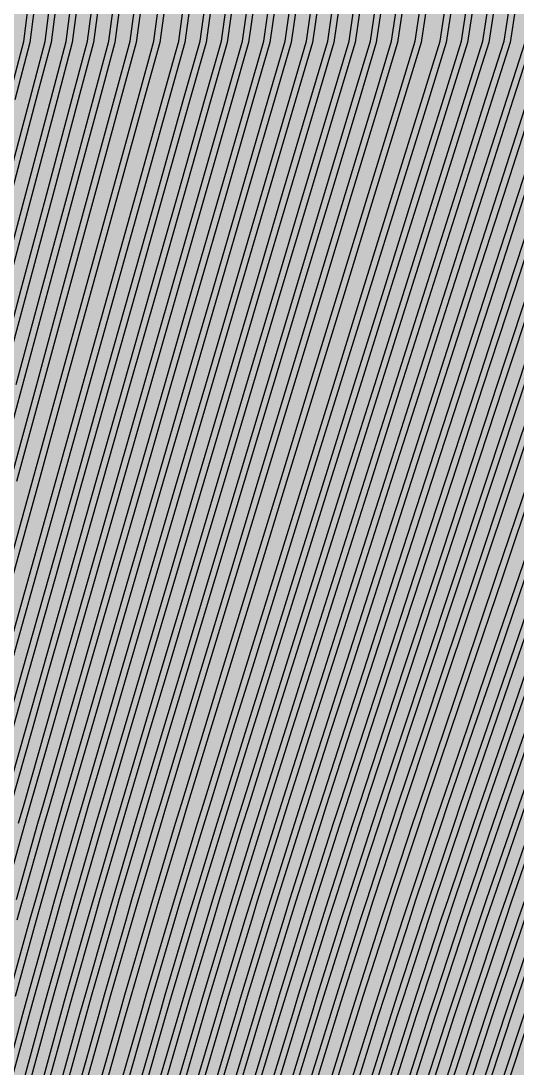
# Model space of a CAD drawing. Header units: metres. Extents: x -7220 to 10980, y -29667 to 1833.
# Drawn here: x 2602.4 to 2764.8, y -16540.7 to -16197.7 of the extents above; entities that cross this region are included whole.
import ezdxf

# ---------------------------------------------------------------- set-up
doc = ezdxf.new("R2010")
doc.units = ezdxf.units.M
doc.layers.add('Metal1', color=4, linetype='CONTINUOUS')
doc.layers.add('Polyimide', color=7, linetype='CONTINUOUS')

msp = doc.modelspace()

# ---------------------------------------------------------------- hatches: boundary and pattern name
at = {"layer": 'Polyimide'}
msp.add_hatch(color=7, dxfattribs=at).paths.add_polyline_path([(4099.45, -13861.55), (4142.64, -14152.77), (4214.18, -14438.35), (4313.36, -14715.55), (4439.24, -14981.69), (4590.59, -15234.21), (4765.97, -15470.68), (4963.68, -15688.82), (5181.82, -15886.53), (5418.29, -16061.91), (5670.81, -16213.26), (5936.95, -16339.14), (6214.15, -16438.32), (6499.73, -16509.85), (6790.95, -16553.05), (7085, -16567.5), (9980.38, -16567.5), (10058.79, -16571.35), (10136.45, -16582.87), (10212.6, -16601.95), (10286.52, -16628.4), (10357.49, -16661.96), (10424.83, -16702.32), (10487.89, -16749.09), (10546.06, -16801.81), (10598.78, -16859.98), (10645.55, -16923.04), (10685.91, -16990.38), (10719.48, -17061.35), (10745.93, -17135.27), (10765, -17211.43), (10776.52, -17289.08), (10780.38, -17367.5), (10780.38, -21957.3), (10741.61, -22012.91), (10705.97, -22070.59), (10673.58, -22130.14), (10644.53, -22191.39), (10618.92, -22254.16), (10596.82, -22318.25), (10578.3, -22383.46), (10563.41, -22449.6), (10552.21, -22516.46), (10544.72, -22583.84), (10540.97, -22651.53), (10540.97, -22719.32), (10544.72, -22787.01), (10552.21, -22854.38), (10563.41, -22921.24), (10578.3, -22987.38), (10596.82, -23052.6), (10618.92, -23116.68), (10644.53, -23179.45), (10673.58, -23240.71), (10705.97, -23300.26), (10741.61, -23357.93), (10780.38, -23413.54), (10780.38, -28667.5), (10776.52, -28745.91), (10765, -28823.57), (10745.93, -28899.73), (10719.48, -28973.65), (10685.91, -29044.62), (10645.55, -29111.96), (10598.78, -29175.01), (10546.06, -29233.19), (10487.89, -29285.91), (10424.83, -29332.68), (10357.49, -29373.04), (10286.52, -29406.6), (10212.6, -29433.05), (10136.45, -29452.13), (10058.79, -29463.65), (9980.38, -29467.5), (-6219.63, -29467.5), (-6298.04, -29463.65), (-6375.7, -29452.13), (-6451.85, -29433.05), (-6525.77, -29406.6), (-6596.74, -29373.04), (-6664.08, -29332.68), (-6727.14, -29285.91), (-6785.31, -29233.19), (-6838.03, -29175.01), (-6884.8, -29111.96), (-6925.16, -29044.62), (-6958.73, -28973.65), (-6985.18, -28899.73), (-7004.25, -28823.57), (-7015.77, -28745.91), (-7019.63, -28667.5), (-7019.63, -23426.32), (-6979.36, -23370.07), (-6942.33, -23311.63), (-6908.66, -23251.2), (-6878.45, -23188.96), (-6851.81, -23125.12), (-6828.81, -23059.88), (-6809.53, -22993.44), (-6794.04, -22926.02), (-6782.37, -22857.83), (-6774.57, -22789.09), (-6770.67, -22720.02), (-6770.67, -22650.84), (-6774.57, -22581.77), (-6782.37, -22513.03), (-6794.04, -22444.84), (-6809.53, -22377.42), (-6828.81, -22310.98), (-6851.81, -22245.74), (-6878.45, -22181.89), (-6908.66, -22119.66), (-6942.33, -22059.22), (-6979.36, -22000.79), (-7019.63, -21944.54), (-7019.63, -17367.5), (-7015.77, -17289.08), (-7004.25, -17211.43), (-6985.18, -17135.27), (-6958.73, -17061.35), (-6925.16, -16990.38), (-6884.8, -16923.04), (-6838.03, -16859.98), (-6785.31, -16801.81), (-6727.14, -16749.09), (-6664.08, -16702.32), (-6596.74, -16661.96), (-6525.77, -16628.4), (-6451.85, -16601.95), (-6375.7, -16582.87), (-6298.04, -16571.35), (-6219.63, -16567.5), (-3314, -16567.5), (-3019.95, -16553.05), (-2728.73, -16509.85), (-2443.15, -16438.32), (-2165.95, -16339.14), (-1899.81, -16213.26), (-1647.29, -16061.91), (-1410.82, -15886.53), (-1192.68, -15688.82), (-994.97, -15470.68), (-819.59, -15234.21), (-668.24, -14981.69), (-542.36, -14715.55), (-443.18, -14438.35), (-371.64, -14152.77), (-328.45, -13861.55), (-314, -13567.5), (-314, -13373.48), (-317.45, -13328.11), (-327.72, -13283.78), (-344.58, -13241.52), (-367.63, -13202.3), (-396.35, -13167.01), (-430.08, -13136.47), (-468.03, -13111.38), (-509.35, -13092.32), (-509.35, -13092.32), (-578.18, -13061.27), (-642.2, -13021.24), (-700.26, -12972.96), (-751.3, -12917.31), (-794.39, -12855.3), (-828.74, -12788.06), (-853.73, -12716.8), (-868.91, -12642.84), (-874, -12567.5), (-868.91, -12492.16), (-853.73, -12418.19), (-828.74, -12346.94), (-794.39, -12279.7), (-751.3, -12217.69), (-700.26, -12162.04), (-642.2, -12113.76), (-578.18, -12073.73), (-509.35, -12042.68), (-509.35, -12042.68), (-468.03, -12023.62), (-430.08, -11998.53), (-396.35, -11967.99), (-367.63, -11932.7), (-344.58, -11893.47), (-327.72, -11851.21), (-317.45, -11806.89), (-314, -11761.52), (-314, -11074.31), (-317.45, -11028.94), (-327.72, -10984.62), (-344.58, -10942.36), (-367.63, -10903.13), (-396.35, -10867.84), (-430.08, -10837.3), (-468.03, -10812.21), (-509.35, -10793.16), (-509.35, -10793.16), (-578.18, -10762.1), (-642.2, -10722.07), (-700.26, -10673.8), (-751.3, -10618.15), (-794.39, -10556.13), (-828.74, -10488.89), (-853.73, -10417.64), (-868.91, -10343.67), (-874, -10268.33), (-868.91, -10192.99), (-853.73, -10119.03), (-828.74, -10047.77), (-794.39, -9980.53), (-751.3, -9918.52), (-700.26, -9862.87), (-642.2, -9814.59), (-578.18, -9774.56), (-509.35, -9743.51), (-509.35, -9743.51), (-468.03, -9724.45), (-430.08, -9699.36), (-396.35, -9668.82), (-367.63, -9633.53), (-344.58, -9594.31), (-327.72, -9552.05), (-317.45, -9507.72), (-314, -9462.35), (-314, -8775.14), (-317.45, -8729.78), (-327.72, -8685.45), (-344.58, -8643.19), (-367.63, -8603.96), (-396.35, -8568.68), (-430.08, -8538.14), (-468.03, -8513.05), (-509.35, -8493.99), (-509.35, -8493.99), (-578.18, -8462.94), (-642.2, -8422.91), (-700.26, -8374.63), (-751.3, -8318.98), (-794.39, -8256.97), (-828.74, -8189.73), (-853.73, -8118.47), (-868.91, -8044.5), (-874, -7969.17), (-868.91, -7893.83), (-853.73, -7819.86), (-828.74, -7748.61), (-794.39, -7681.36), (-751.3, -7619.35), (-700.26, -7563.7), (-642.2, -7515.42), (-578.18, -7475.4), (-509.35, -7444.34), (-509.35, -7444.34), (-468.03, -7425.28), (-430.08, -7400.2), (-396.35, -7369.66), (-367.63, -7334.37), (-344.58, -7295.14), (-327.72, -7252.88), (-317.45, -7208.56), (-314, -7163.19), (-314, -6475.98), (-317.45, -6430.61), (-327.72, -6386.29), (-344.58, -6344.02), (-367.63, -6304.8), (-396.35, -6269.51), (-430.08, -6238.97), (-468.03, -6213.88), (-509.35, -6194.82), (-509.35, -6194.82), (-578.18, -6163.77), (-642.2, -6123.74), (-700.26, -6075.46), (-751.3, -6019.81), (-794.39, -5957.8), (-828.74, -5890.56), (-853.73, -5819.31), (-868.91, -5745.34), (-874, -5670), (-868.91, -5594.66), (-853.73, -5520.69), (-828.74, -5449.44), (-794.39, -5382.2), (-751.3, -5320.19), (-700.26, -5264.54), (-642.2, -5216.26), (-578.18, -5176.23), (-509.35, -5145.18), (-509.35, -5145.18), (-468.03, -5126.12), (-430.08, -5101.03), (-396.35, -5070.49), (-367.63, -5035.2), (-344.58, -4995.98), (-327.72, -4953.71), (-317.45, -4909.39), (-314, -4864.02), (-314, 380), (-314, 1532.5), (-269, 1532.5), (-268.78, 1525.63), (-268.1, 1518.79), (-266.98, 1512.02), (-265.42, 1505.32), (-263.43, 1498.75), (-261.01, 1492.32), (-258.17, 1486.06), (-254.93, 1480), (-251.3, 1474.17), (-247.3, 1468.58), (-242.94, 1463.27), (-238.25, 1458.25), (-233.23, 1453.56), (-227.92, 1449.2), (-222.33, 1445.2), (-216.5, 1441.57), (-210.44, 1438.33), (-204.18, 1435.49), (-197.75, 1433.07), (-191.18, 1431.08), (-184.48, 1429.52), (-177.71, 1428.4), (-170.87, 1427.72), (-164, 1427.5), (-157.13, 1427.72), (-150.29, 1428.4), (-143.52, 1429.52), (-136.82, 1431.08), (-130.25, 1433.07), (-123.82, 1435.49), (-117.56, 1438.33), (-111.5, 1441.57), (-105.67, 1445.2), (-100.08, 1449.2), (-94.77, 1453.56), (-89.75, 1458.25), (-85.06, 1463.27), (-80.7, 1468.58), (-76.7, 1474.17), (-73.07, 1480), (-69.83, 1486.06), (-66.99, 1492.32), (-64.57, 1498.75), (-62.58, 1505.32), (-61.02, 1512.02), (-59.9, 1518.79), (-59.22, 1525.63), (-59, 1532.5), (1786, 1532.5), (3835, 1532.5), (3835.21, 1539.04), (3835.86, 1545.55), (3836.92, 1552.01), (3838.41, 1558.38), (3840.31, 1564.64), (3842.61, 1570.77), (3845.31, 1576.73), (3848.4, 1582.5), (3851.85, 1588.06), (3855.66, 1593.38), (3859.82, 1598.43), (3864.29, 1603.21), (3869.07, 1607.68), (3874.12, 1611.84), (3879.44, 1615.65), (3885, 1619.1), (3890.77, 1622.19), (3896.73, 1624.89), (3902.86, 1627.19), (3909.12, 1629.09), (3915.49, 1630.58), (3921.95, 1631.64), (3928.46, 1632.29), (3935, 1632.5), (3941.54, 1632.29), (3948.05, 1631.64), (3954.51, 1630.58), (3960.88, 1629.09), (3967.14, 1627.19), (3973.27, 1624.89), (3979.23, 1622.19), (3985, 1619.1), (3990.56, 1615.65), (3995.88, 1611.84), (4000.93, 1607.68), (4005.71, 1603.21), (4010.18, 1598.43), (4014.34, 1593.38), (4018.15, 1588.06), (4021.6, 1582.5), (4024.69, 1576.73), (4027.39, 1570.77), (4029.69, 1564.64), (4031.59, 1558.38), (4033.08, 1552.01), (4034.14, 1545.55), (4034.79, 1539.04), (4035, 1532.5), (4085, 1532.5), (4085, 380), (4085, 330), (4085, -4864.02), (4088.45, -4909.39), (4098.72, -4953.71), (4115.58, -4995.98), (4138.63, -5035.2), (4167.35, -5070.49), (4201.08, -5101.03), (4239.03, -5126.12), (4280.35, -5145.18), (4280.35, -5145.18), (4349.18, -5176.23), (4413.2, -5216.26), (4471.26, -5264.54), (4522.3, -5320.19), (4565.39, -5382.2), (4599.74, -5449.44), (4624.73, -5520.69), (4639.91, -5594.66), (4645, -5670), (4639.91, -5745.34), (4624.73, -5819.31), (4599.74, -5890.56), (4565.39, -5957.8), (4522.3, -6019.81), (4471.26, -6075.46), (4413.2, -6123.74), (4349.18, -6163.77), (4280.35, -6194.82), (4239.03, -6213.88), (4201.08, -6238.97), (4167.35, -6269.51), (4138.63, -6304.8), (4115.58, -6344.02), (4098.72, -6386.29), (4088.45, -6430.61), (4085, -6475.98), (4085, -13567.5), (4099.45, -13861.55)])

# ---------------------------------------------------------------- linework, layer by layer
at = {"layer": 'Metal1'}
for points in [[(2594.09, -16316.83), (2602.45, -16285.59), (2610.81, -16254.35), (2619.17, -16223.11), (2624.17, -16204.42), (2627.48, -16179.12), (2626.75, -15692.12), (2630.25, -15692.12), (2629.52, -16179.25), (2626.14, -16204.81), (2621.11, -16223.62), (2612.75, -16254.86), (2604.39, -16286.1), (2596.03, -16317.35)], [(2600.8, -16316.83), (2609.23, -16285.58), (2617.67, -16254.34), (2626.1, -16223.1), (2631.14, -16204.42), (2634.48, -16179.11), (2633.75, -15692.12), (2637.25, -15692.12), (2636.52, -16179.25), (2633.11, -16204.82), (2628.03, -16223.62), (2619.6, -16254.87), (2611.16, -16286.11), (2602.73, -16317.35), (2594.29, -16348.59)], [(2595.68, -16285.59), (2603.96, -16254.35), (2612.25, -16223.11), (2617.2, -16204.43), (2620.48, -16179.13), (2619.75, -15692.12), (2623.25, -15692.12), (2622.52, -16179.26), (2619.17, -16204.81), (2614.18, -16223.62), (2605.89, -16254.86), (2597.61, -16286.1)], [(2596.29, -16548.01), (2603.02, -16523.04), (2604.74, -16516.76), (2611.7, -16491.79), (2613.48, -16485.51), (2620.66, -16460.54), (2622.49, -16454.27), (2629.81, -16429.28), (2635.31, -16410.53), (2644.49, -16379.29), (2653.66, -16348.05), (2662.84, -16316.8), (2672.02, -16285.56), (2681.19, -16254.32), (2690.37, -16223.08), (2695.85, -16204.41), (2699.48, -16179.03), (2698.75, -15692.12)], [(2596.42, -16410.54), (2605.15, -16379.3), (2613.88, -16348.06), (2622.61, -16316.82), (2631.35, -16285.58), (2640.08, -16254.34), (2648.81, -16223.09), (2654.03, -16204.42), (2657.48, -16179.08), (2656.75, -15692.12), (2660.25, -15692.12), (2659.52, -16179.22), (2655.99, -16204.82), (2650.73, -16223.63), (2642, -16254.87), (2633.27, -16286.11), (2624.54, -16317.36), (2615.81, -16348.6), (2607.08, -16379.84), (2598.35, -16411.08)], [(2681.25, -15692.12), (2680.52, -16179.19), (2676.9, -16204.83), (2671.51, -16223.64), (2662.56, -16254.88), (2653.6, -16286.12), (2644.65, -16317.36), (2635.7, -16348.6), (2626.74, -16379.84), (2617.79, -16411.08), (2612.42, -16429.84), (2605.28, -16454.82), (2603.49, -16461.09), (2596.49, -16486.06)], [(2596.98, -16454.27), (2604.06, -16429.29), (2609.39, -16410.54), (2618.27, -16379.29), (2627.14, -16348.05), (2636.02, -16316.81), (2644.9, -16285.57), (2653.78, -16254.33), (2662.66, -16223.09), (2667.97, -16204.41), (2671.48, -16179.06), (2670.75, -15692.12), (2674.25, -15692.12), (2673.52, -16179.2), (2669.93, -16204.83), (2664.58, -16223.64), (2655.7, -16254.88), (2646.83, -16286.12), (2637.95, -16317.36), (2629.07, -16348.6), (2620.19, -16379.84), (2611.31, -16411.08), (2605.98, -16429.83), (2598.9, -16454.82)], [(2597.11, -16254.35), (2605.32, -16223.11), (2610.23, -16204.43), (2613.48, -16179.14), (2612.75, -15692.12), (2616.25, -15692.12), (2615.52, -16179.27), (2612.2, -16204.81), (2607.26, -16223.62), (2599.04, -16254.86)], [(2597.62, -16429.29), (2602.91, -16410.54), (2611.71, -16379.3), (2620.51, -16348.06), (2629.32, -16316.82), (2638.12, -16285.57), (2646.93, -16254.33), (2655.73, -16223.09), (2661, -16204.41), (2664.48, -16179.07), (2663.75, -15692.12), (2667.25, -15692.12), (2666.52, -16179.21), (2662.96, -16204.82), (2657.66, -16223.64), (2648.85, -16254.88), (2640.05, -16286.12), (2631.24, -16317.36), (2622.44, -16348.6), (2613.63, -16379.84), (2604.83, -16411.08), (2599.55, -16429.83)], [(2597.63, -16379.3), (2606.24, -16348.06), (2614.85, -16316.82), (2623.46, -16285.58), (2632.07, -16254.34), (2640.68, -16223.1), (2645.82, -16204.42), (2649.23, -16179.09), (2648.5, -15692.12), (2652, -15692.12), (2651.27, -16179.23), (2647.79, -16204.82), (2642.6, -16223.63), (2633.99, -16254.87), (2625.38, -16286.11), (2616.77, -16317.35), (2608.16, -16348.59), (2599.55, -16379.83)], [(2702.25, -15692.12), (2701.52, -16179.17), (2697.81, -16204.83), (2692.28, -16223.65), (2683.11, -16254.89), (2673.93, -16286.13), (2664.76, -16317.37), (2655.58, -16348.61), (2646.41, -16379.85), (2637.23, -16411.09), (2631.73, -16429.84), (2624.41, -16454.83), (2622.58, -16461.1), (2615.41, -16486.06), (2613.63, -16492.34), (2606.67, -16517.29), (2604.95, -16523.57), (2598.22, -16548.53)], [(2598.39, -16223.11), (2603.26, -16204.43), (2606.48, -16179.14), (2605.75, -15692.12), (2609.25, -15692.12), (2608.52, -16179.27), (2605.23, -16204.81), (2600.33, -16223.62)], [(2598.51, -16516.76), (2605.41, -16491.8), (2607.18, -16485.52), (2614.3, -16460.55), (2616.11, -16454.27), (2623.37, -16429.28), (2628.83, -16410.53), (2637.93, -16379.29), (2647.03, -16348.05), (2656.14, -16316.81), (2665.24, -16285.57), (2674.34, -16254.33), (2683.44, -16223.08), (2688.88, -16204.41), (2692.48, -16179.03), (2691.75, -15692.12)], [(2598.99, -16348.06), (2607.5, -16316.82), (2616.01, -16285.58), (2624.52, -16254.34), (2633.03, -16223.1), (2638.11, -16204.42), (2641.48, -16179.1), (2640.75, -15692.12), (2644.25, -15692.12), (2643.52, -16179.24), (2640.08, -16204.82), (2634.96, -16223.63), (2626.45, -16254.87), (2617.94, -16286.11), (2609.43, -16317.35), (2600.92, -16348.59)], [(2695.25, -15692.12), (2694.52, -16179.18), (2690.84, -16204.83), (2685.36, -16223.64), (2676.26, -16254.88), (2667.16, -16286.13), (2658.06, -16317.37), (2648.95, -16348.61), (2639.85, -16379.85), (2630.75, -16411.09), (2625.29, -16429.84), (2618.04, -16454.83), (2616.22, -16461.1), (2609.1, -16486.06), (2607.34, -16492.33), (2600.44, -16517.29)], [(2600.87, -16485.52), (2607.93, -16460.55), (2609.74, -16454.27), (2616.93, -16429.28), (2622.35, -16410.53), (2631.38, -16379.29), (2640.4, -16348.05), (2649.43, -16316.81), (2658.46, -16285.57), (2667.49, -16254.33), (2676.51, -16223.09), (2681.91, -16204.41), (2685.48, -16179.04), (2684.75, -15692.12)], [(2688.25, -15692.12), (2687.52, -16179.19), (2683.87, -16204.83), (2678.43, -16223.64), (2669.41, -16254.88), (2660.38, -16286.12), (2651.35, -16317.36), (2642.33, -16348.61), (2633.3, -16379.85), (2624.27, -16411.09), (2618.85, -16429.84), (2611.66, -16454.82), (2609.86, -16461.1), (2602.8, -16486.06), (2601.05, -16492.33)], [(2601.57, -16460.55), (2603.36, -16454.27), (2610.5, -16429.28), (2615.87, -16410.53), (2624.82, -16379.29), (2633.77, -16348.05), (2642.73, -16316.81), (2651.68, -16285.57), (2660.63, -16254.33), (2669.59, -16223.09), (2674.94, -16204.41), (2678.48, -16179.05), (2677.75, -15692.12)], [(2602.45, -16548.01), (2609.24, -16523.04), (2610.98, -16516.76), (2617.99, -16491.79), (2619.79, -16485.51), (2627.02, -16460.54), (2628.87, -16454.26), (2636.24, -16429.28), (2641.8, -16410.53), (2651.05, -16379.28), (2660.29, -16348.04), (2669.54, -16316.8), (2678.79, -16285.56), (2688.04, -16254.32), (2697.29, -16223.08), (2702.82, -16204.4), (2706.48, -16179.02), (2705.75, -15692.12)], [(2709.25, -15692.12), (2708.52, -16179.16), (2704.78, -16204.83), (2699.21, -16223.65), (2689.96, -16254.89), (2680.71, -16286.13), (2671.46, -16317.37), (2662.21, -16348.61), (2652.96, -16379.85), (2643.71, -16411.09), (2638.16, -16429.84), (2630.79, -16454.83), (2628.94, -16461.1), (2621.71, -16486.06), (2619.92, -16492.34), (2612.91, -16517.3), (2611.17, -16523.57), (2604.38, -16548.53)], [(2608.62, -16548.01), (2615.46, -16523.04), (2617.21, -16516.76), (2624.29, -16491.79), (2626.09, -16485.51), (2633.39, -16460.54), (2635.25, -16454.26), (2642.68, -16429.27), (2648.28, -16410.52), (2657.6, -16379.28), (2666.92, -16348.04), (2676.25, -16316.8), (2685.57, -16285.56), (2694.9, -16254.32), (2704.22, -16223.08), (2709.79, -16204.4), (2713.48, -16179.01), (2712.75, -15692.12)], [(2716.25, -15692.12), (2715.52, -16179.16), (2711.75, -16204.84), (2706.13, -16223.65), (2696.81, -16254.89), (2687.49, -16286.13), (2678.16, -16317.37), (2668.84, -16348.61), (2659.52, -16379.85), (2650.19, -16411.1), (2644.6, -16429.85), (2637.17, -16454.83), (2635.31, -16461.11), (2628.01, -16486.07), (2626.21, -16492.34), (2619.14, -16517.3), (2617.39, -16523.57), (2610.55, -16548.53)], [(2614.78, -16548), (2621.68, -16523.04), (2623.45, -16516.76), (2630.58, -16491.79), (2632.4, -16485.51), (2639.75, -16460.54), (2641.63, -16454.26), (2649.12, -16429.27), (2654.76, -16410.52), (2664.16, -16379.28), (2673.56, -16348.04), (2682.95, -16316.8), (2692.35, -16285.56), (2701.75, -16254.32), (2711.14, -16223.08), (2716.76, -16204.4), (2720.48, -16179), (2719.75, -15692.12)], [(2723.25, -15692.12), (2722.52, -16179.15), (2718.72, -16204.84), (2713.06, -16223.65), (2703.66, -16254.89), (2694.27, -16286.13), (2684.87, -16317.37), (2675.47, -16348.62), (2666.07, -16379.86), (2656.68, -16411.1), (2651.03, -16429.85), (2643.54, -16454.83), (2641.67, -16461.11), (2634.32, -16486.07), (2632.5, -16492.34), (2625.37, -16517.3), (2623.61, -16523.57), (2616.71, -16548.53)], [(2620.95, -16548), (2627.91, -16523.04), (2629.68, -16516.75), (2636.87, -16491.79), (2638.7, -16485.5), (2646.11, -16460.54), (2648.01, -16454.26), (2655.56, -16429.27), (2661.24, -16410.52), (2670.71, -16379.28), (2680.19, -16348.04), (2689.66, -16316.8), (2699.13, -16285.56), (2708.6, -16254.31), (2718.07, -16223.07), (2723.73, -16204.4), (2727.48, -16178.99), (2726.75, -15692.12)], [(2730.25, -15692.12), (2729.52, -16179.14), (2725.69, -16204.84), (2719.99, -16223.65), (2710.51, -16254.89), (2701.04, -16286.14), (2691.57, -16317.38), (2682.1, -16348.62), (2672.63, -16379.86), (2663.16, -16411.1), (2657.47, -16429.85), (2649.92, -16454.84), (2648.03, -16461.11), (2640.62, -16486.07), (2638.79, -16492.35), (2631.61, -16517.3), (2629.83, -16523.58), (2622.88, -16548.54)], [(2627.56, -16548), (2634.58, -16523.03), (2636.38, -16516.75), (2643.64, -16491.79), (2645.5, -16485.5), (2652.99, -16460.54), (2654.9, -16454.25), (2662.53, -16429.27), (2668.28, -16410.52), (2677.85, -16379.28), (2687.43, -16348.03), (2697, -16316.79), (2706.57, -16285.55), (2716.15, -16254.31), (2725.72, -16223.07), (2731.44, -16204.4), (2735.23, -16178.98), (2734.5, -15692.12)], [(2738, -15692.12), (2737.27, -16179.13), (2733.4, -16204.84), (2727.63, -16223.66), (2718.06, -16254.9), (2708.49, -16286.14), (2698.91, -16317.38), (2689.34, -16348.62), (2679.77, -16379.86), (2670.19, -16411.1), (2664.45, -16429.85), (2656.81, -16454.84), (2654.9, -16461.11), (2647.42, -16486.07), (2645.56, -16492.35), (2638.3, -16517.31), (2636.51, -16523.58), (2629.48, -16548.54)], [(2634.45, -16548), (2641.57, -16523.03), (2643.39, -16516.75), (2650.74, -16491.78), (2652.62, -16485.5), (2660.2, -16460.53), (2662.14, -16454.25), (2669.87, -16429.27), (2675.69, -16410.51), (2685.38, -16379.27), (2695.08, -16348.03), (2704.77, -16316.79), (2714.46, -16285.55), (2724.16, -16254.31), (2733.85, -16223.07), (2739.65, -16204.39), (2743.48, -16178.96), (2742.75, -15692.12)], [(2746.25, -15692.12), (2745.52, -16179.12), (2741.6, -16204.84), (2735.76, -16223.66), (2726.07, -16254.9), (2716.37, -16286.14), (2706.68, -16317.38), (2696.99, -16348.62), (2687.29, -16379.86), (2677.6, -16411.11), (2671.78, -16429.86), (2664.05, -16454.84), (2662.12, -16461.12), (2654.54, -16486.08), (2652.66, -16492.35), (2645.31, -16517.31), (2643.49, -16523.58), (2636.38, -16548.54)], [(2640.62, -16548), (2647.79, -16523.03), (2649.62, -16516.75), (2657.03, -16491.78), (2658.93, -16485.5), (2666.57, -16460.53), (2668.52, -16454.25), (2676.31, -16429.26), (2682.17, -16410.51), (2691.94, -16379.27), (2701.71, -16348.03), (2711.47, -16316.79), (2721.24, -16285.55), (2731.01, -16254.31), (2740.78, -16223.07), (2746.62, -16204.39), (2750.48, -16178.95), (2749.75, -15692.12)], [(2753.25, -15692.12), (2752.52, -16179.11), (2748.57, -16204.85), (2742.69, -16223.66), (2732.92, -16254.9), (2723.15, -16286.14), (2713.38, -16317.38), (2703.61, -16348.63), (2693.85, -16379.87), (2684.08, -16411.11), (2678.22, -16429.86), (2670.43, -16454.84), (2668.48, -16461.12), (2660.84, -16486.08), (2658.95, -16492.35), (2651.54, -16517.31), (2649.71, -16523.59), (2642.54, -16548.54)], [(2646.78, -16547.99), (2654.01, -16523.03), (2655.86, -16516.74), (2663.32, -16491.78), (2665.23, -16485.49), (2672.93, -16460.53), (2674.9, -16454.25), (2682.74, -16429.26), (2688.65, -16410.51), (2698.49, -16379.27), (2708.34, -16348.03), (2718.18, -16316.79), (2728.02, -16285.55), (2737.86, -16254.3), (2747.7, -16223.06), (2753.59, -16204.39), (2757.48, -16178.94), (2756.75, -15692.12)], [(2760.25, -15692.12), (2759.52, -16179.1), (2755.54, -16204.85), (2749.61, -16223.66), (2739.77, -16254.91), (2729.93, -16286.15), (2720.09, -16317.39), (2710.24, -16348.63), (2700.4, -16379.87), (2690.56, -16411.11), (2684.65, -16429.86), (2676.81, -16454.85), (2674.84, -16461.12), (2667.14, -16486.08), (2665.24, -16492.36), (2657.78, -16517.31), (2655.93, -16523.59), (2648.71, -16548.55)], [(2652.95, -16547.99), (2660.23, -16523.03), (2662.09, -16516.74), (2669.61, -16491.78), (2671.54, -16485.49), (2679.29, -16460.53), (2681.28, -16454.25), (2689.18, -16429.26), (2695.13, -16410.51), (2705.05, -16379.27), (2714.97, -16348.02), (2724.88, -16316.78), (2734.8, -16285.54), (2744.71, -16254.3), (2754.63, -16223.06), (2760.56, -16204.39), (2764.48, -16178.93), (2763.75, -15692.12)], [(2767.25, -15692.12), (2766.52, -16179.09), (2762.51, -16204.85), (2756.54, -16223.67), (2746.62, -16254.91), (2736.7, -16286.15), (2726.79, -16317.39), (2716.87, -16348.63), (2706.96, -16379.87), (2697.04, -16411.11), (2691.09, -16429.86), (2683.18, -16454.85), (2681.2, -16461.13), (2673.45, -16486.08), (2671.53, -16492.36), (2664.01, -16517.31), (2662.15, -16523.59), (2654.87, -16548.55)], [(2659.12, -16547.99), (2666.45, -16523.03), (2668.33, -16516.74), (2675.9, -16491.78), (2677.84, -16485.49), (2685.66, -16460.53), (2687.65, -16454.24), (2695.62, -16429.26), (2701.62, -16410.5), (2711.61, -16379.26), (2721.6, -16348.02), (2731.59, -16316.78), (2741.58, -16285.54), (2751.57, -16254.3), (2761.56, -16223.06), (2767.53, -16204.39), (2771.48, -16178.92), (2770.75, -15692.12)], [(2774.25, -15692.12), (2773.52, -16179.08), (2769.48, -16204.85), (2763.46, -16223.67), (2753.47, -16254.91), (2743.48, -16286.15), (2733.49, -16317.39), (2723.5, -16348.63), (2713.51, -16379.87), (2703.52, -16411.11), (2697.52, -16429.87), (2689.56, -16454.85), (2687.57, -16461.13), (2679.75, -16486.08), (2677.82, -16492.36), (2670.24, -16517.32), (2668.37, -16523.59), (2661.04, -16548.55)], [(2665.28, -16547.99), (2672.67, -16523.02), (2674.56, -16516.74), (2682.2, -16491.78), (2684.15, -16485.49), (2692.02, -16460.53), (2694.03, -16454.24), (2702.06, -16429.26), (2708.1, -16410.5), (2718.16, -16379.26), (2728.23, -16348.02), (2738.29, -16316.78), (2748.35, -16285.54), (2758.42, -16254.3), (2768.48, -16223.06), (2774.5, -16204.39), (2778.48, -16178.91), (2777.75, -15692.12)], [(2781.25, -15692.12), (2780.52, -16179.07), (2776.45, -16204.85), (2770.39, -16223.67), (2760.32, -16254.91), (2750.26, -16286.15), (2740.19, -16317.39), (2730.13, -16348.63), (2720.07, -16379.88), (2710, -16411.12), (2703.96, -16429.87), (2695.94, -16454.85), (2693.93, -16461.13), (2686.06, -16486.09), (2684.11, -16492.36), (2676.48, -16517.32), (2674.59, -16523.6), (2667.2, -16548.55)], [(2671.45, -16547.99), (2678.89, -16523.02), (2680.8, -16516.74), (2688.49, -16491.77), (2690.45, -16485.49), (2698.38, -16460.52), (2700.41, -16454.24), (2708.49, -16429.25), (2714.58, -16410.5), (2724.72, -16379.26), (2734.86, -16348.02), (2744.99, -16316.78), (2755.13, -16285.54), (2765.27, -16254.3), (2775.41, -16223.06), (2781.47, -16204.39), (2785.48, -16178.9), (2784.75, -15692.12)], [(2788.25, -15692.12), (2787.52, -16179.07), (2783.42, -16204.85), (2777.31, -16223.67), (2767.17, -16254.91), (2757.04, -16286.15), (2746.9, -16317.4), (2736.76, -16348.64), (2726.62, -16379.88), (2716.48, -16411.12), (2710.4, -16429.87), (2702.31, -16454.85), (2700.29, -16461.13), (2692.36, -16486.09), (2690.4, -16492.37), (2682.71, -16517.32), (2680.81, -16523.6), (2673.37, -16548.55)], [(2677.62, -16547.98), (2685.11, -16523.02), (2687.03, -16516.73), (2694.78, -16491.77), (2696.76, -16485.48), (2704.75, -16460.52), (2706.79, -16454.24), (2714.93, -16429.25), (2721.06, -16410.5), (2731.27, -16379.26), (2741.49, -16348.02), (2751.7, -16316.78), (2761.91, -16285.53), (2772.12, -16254.29), (2782.34, -16223.05), (2788.44, -16204.38), (2792.48, -16178.9), (2791.75, -15692.12)], [(2795.25, -15692.12), (2794.52, -16179.06), (2790.39, -16204.85), (2784.24, -16223.67), (2774.03, -16254.92), (2763.81, -16286.16), (2753.6, -16317.4), (2743.39, -16348.64), (2733.17, -16379.88), (2722.96, -16411.12), (2716.83, -16429.87), (2708.69, -16454.86), (2706.65, -16461.14), (2698.67, -16486.09), (2696.69, -16492.37), (2688.94, -16517.32), (2687.03, -16523.6), (2679.53, -16548.55)], [(2683.78, -16547.98), (2691.34, -16523.02), (2693.27, -16516.73), (2701.07, -16491.77), (2703.07, -16485.48), (2711.11, -16460.52), (2713.17, -16454.24), (2721.37, -16429.25), (2727.54, -16410.5), (2737.83, -16379.26), (2748.12, -16348.01), (2758.4, -16316.77), (2768.69, -16285.53), (2778.98, -16254.29), (2789.26, -16223.05), (2795.41, -16204.38), (2799.48, -16178.89), (2798.75, -15692.12)], [(2802.25, -15692.12), (2801.52, -16179.05), (2797.36, -16204.86), (2791.16, -16223.68), (2780.88, -16254.92), (2770.59, -16286.16), (2760.3, -16317.4), (2750.02, -16348.64), (2739.73, -16379.88), (2729.44, -16411.12), (2723.27, -16429.87), (2715.07, -16454.86), (2713.01, -16461.14), (2704.97, -16486.09), (2702.98, -16492.37), (2695.18, -16517.32), (2693.25, -16523.6), (2685.7, -16548.56)], [(2689.95, -16547.98), (2697.56, -16523.02), (2699.5, -16516.73), (2707.36, -16491.77), (2709.37, -16485.48), (2717.47, -16460.52), (2719.55, -16454.23), (2727.81, -16429.25), (2734.02, -16410.49), (2744.39, -16379.25), (2754.75, -16348.01), (2765.11, -16316.77), (2775.47, -16285.53), (2785.83, -16254.29), (2796.19, -16223.05), (2802.38, -16204.38), (2806.48, -16178.88), (2805.75, -15692.12)], [(2809.25, -15692.12), (2808.52, -16179.04), (2804.33, -16204.86), (2798.09, -16223.68), (2787.73, -16254.92), (2777.37, -16286.16), (2767.01, -16317.4), (2756.64, -16348.64), (2746.28, -16379.88), (2735.92, -16411.12), (2729.7, -16429.88), (2721.45, -16454.86), (2719.38, -16461.14), (2711.27, -16486.09), (2709.27, -16492.37), (2701.41, -16517.33), (2699.47, -16523.61), (2691.87, -16548.56)], [(2696.12, -16547.98), (2703.78, -16523.02), (2705.74, -16516.73), (2713.65, -16491.77), (2715.68, -16485.48), (2723.84, -16460.52), (2725.92, -16454.23), (2734.24, -16429.25), (2740.51, -16410.49), (2750.94, -16379.25), (2761.38, -16348.01), (2771.81, -16316.77), (2782.25, -16285.53), (2792.68, -16254.29), (2803.12, -16223.05), (2809.35, -16204.38), (2813.48, -16178.87), (2812.75, -15692.12)], [(2816.25, -15692.12), (2815.52, -16179.03), (2811.3, -16204.86), (2805.01, -16223.68), (2794.58, -16254.92), (2784.14, -16286.16), (2773.71, -16317.4), (2763.27, -16348.64), (2752.84, -16379.89), (2742.4, -16411.13), (2736.14, -16429.88), (2727.82, -16454.86), (2725.74, -16461.14), (2717.58, -16486.1), (2715.56, -16492.38), (2707.65, -16517.33), (2705.69, -16523.61), (2698.03, -16548.56)], [(2702.72, -16547.98), (2710.46, -16523.01), (2712.44, -16516.73), (2720.43, -16491.77), (2722.47, -16485.48), (2730.71, -16460.52), (2732.82, -16454.23), (2741.22, -16429.24), (2747.54, -16410.49), (2758.08, -16379.25), (2768.62, -16348.01), (2779.16, -16316.77), (2789.69, -16285.53), (2800.23, -16254.29), (2810.77, -16223.04), (2817.06, -16204.38), (2821.23, -16178.85), (2820.5, -15692.12)], [(2824, -15692.12), (2823.27, -16179.02), (2819.01, -16204.86), (2812.66, -16223.68), (2802.12, -16254.92), (2791.59, -16286.17), (2781.05, -16317.41), (2770.51, -16348.65), (2759.98, -16379.89), (2749.44, -16411.13), (2743.11, -16429.88), (2734.72, -16454.86), (2732.61, -16461.15), (2724.37, -16486.1), (2722.33, -16492.38), (2714.34, -16517.33), (2712.36, -16523.61), (2704.63, -16548.56)], [(2709.62, -16547.97), (2717.44, -16523.01), (2719.44, -16516.72), (2727.52, -16491.76), (2729.59, -16485.47), (2737.93, -16460.51), (2740.06, -16454.23), (2748.56, -16429.24), (2754.95, -16410.49), (2765.61, -16379.25), (2776.27, -16348), (2786.92, -16316.76), (2797.58, -16285.52), (2808.24, -16254.28), (2818.9, -16223.04), (2825.26, -16204.37), (2829.48, -16178.84), (2828.75, -15692.12)], [(2832.25, -15692.12), (2831.52, -16179), (2827.21, -16204.86), (2820.79, -16223.69), (2810.13, -16254.93), (2799.47, -16286.17), (2788.82, -16317.41), (2778.16, -16348.65), (2767.5, -16379.89), (2756.85, -16411.13), (2750.45, -16429.88), (2741.95, -16454.87), (2739.82, -16461.15), (2731.49, -16486.1), (2729.43, -16492.38), (2721.35, -16517.33), (2719.35, -16523.61), (2711.53, -16548.57)], [(2715.78, -16547.97), (2723.66, -16523.01), (2725.68, -16516.72), (2733.81, -16491.76), (2735.9, -16485.47), (2744.29, -16460.51), (2746.44, -16454.22), (2754.99, -16429.24), (2761.43, -16410.48), (2772.17, -16379.24), (2782.9, -16348), (2793.63, -16316.76), (2804.36, -16285.52), (2815.09, -16254.28), (2825.82, -16223.04), (2832.23, -16204.37), (2836.48, -16178.83), (2835.75, -15692.12)], [(2839.25, -15692.12), (2838.52, -16178.99), (2834.18, -16204.87), (2827.71, -16223.69), (2816.98, -16254.93), (2806.25, -16286.17), (2795.52, -16317.41), (2784.79, -16348.65), (2774.06, -16379.89), (2763.33, -16411.13), (2756.88, -16429.89), (2748.33, -16454.87), (2746.19, -16461.15), (2737.8, -16486.1), (2735.71, -16492.39), (2727.58, -16517.34), (2725.57, -16523.62), (2717.69, -16548.57)], [(2721.95, -16547.97), (2729.88, -16523.01), (2731.91, -16516.72), (2740.11, -16491.76), (2742.2, -16485.47), (2750.66, -16460.51), (2752.82, -16454.22), (2761.43, -16429.24), (2767.92, -16410.48), (2778.72, -16379.24), (2789.53, -16348), (2800.33, -16316.76), (2811.14, -16285.52), (2821.94, -16254.28), (2832.75, -16223.04), (2839.21, -16204.37), (2843.48, -16178.82), (2842.75, -15692.12)], [(2846.25, -15692.12), (2845.52, -16178.99), (2841.15, -16204.87), (2834.64, -16223.69), (2823.83, -16254.93), (2813.03, -16286.17), (2802.22, -16317.41), (2791.42, -16348.65), (2780.61, -16379.9), (2769.81, -16411.14), (2763.32, -16429.89), (2754.71, -16454.87), (2752.55, -16461.16), (2744.1, -16486.11), (2742, -16492.39), (2733.82, -16517.34), (2731.79, -16523.62), (2723.86, -16548.57)], [(2728.12, -16547.97), (2736.1, -16523.01), (2738.15, -16516.72), (2746.4, -16491.76), (2748.51, -16485.47), (2757.02, -16460.51), (2759.19, -16454.22), (2767.87, -16429.23), (2774.4, -16410.48), (2785.28, -16379.24), (2796.16, -16348), (2807.04, -16316.76), (2817.92, -16285.52), (2828.8, -16254.28), (2839.68, -16223.03), (2846.18, -16204.37), (2850.48, -16178.8), (2849.75, -15692.12)], [(2853.25, -15692.12), (2852.52, -16178.98), (2848.12, -16204.87), (2841.56, -16223.69), (2830.69, -16254.93), (2819.81, -16286.17), (2808.93, -16317.42), (2798.05, -16348.66), (2787.17, -16379.9), (2776.29, -16411.14), (2769.76, -16429.89), (2761.08, -16454.87), (2758.91, -16461.16), (2750.4, -16486.11), (2748.29, -16492.39), (2740.05, -16517.34), (2738.01, -16523.62), (2730.02, -16548.57)], [(2734.28, -16547.97), (2742.32, -16523.01), (2744.38, -16516.71), (2752.69, -16491.76), (2754.82, -16485.46), (2763.38, -16460.51), (2765.57, -16454.22), (2774.31, -16429.23), (2780.88, -16410.48), (2791.83, -16379.24), (2802.79, -16348), (2813.74, -16316.76), (2824.7, -16285.51), (2835.65, -16254.27), (2846.6, -16223.03), (2853.15, -16204.37), (2857.48, -16178.79), (2856.75, -15692.12)], [(2860.25, -15692.12), (2859.52, -16178.97), (2855.09, -16204.87), (2848.49, -16223.69), (2837.54, -16254.94), (2826.58, -16286.18), (2815.63, -16317.42), (2804.68, -16348.66), (2793.72, -16379.9), (2782.77, -16411.14), (2776.19, -16429.89), (2767.46, -16454.88), (2765.27, -16461.16), (2756.71, -16486.11), (2754.58, -16492.39), (2746.28, -16517.34), (2744.23, -16523.62), (2736.19, -16548.57)], [(2740.45, -16547.96), (2748.54, -16523), (2750.62, -16516.71), (2758.98, -16491.76), (2761.12, -16485.46), (2769.75, -16460.51), (2771.95, -16454.22), (2780.74, -16429.23), (2787.36, -16410.48), (2798.39, -16379.24), (2809.42, -16347.99), (2820.45, -16316.75), (2831.47, -16285.51), (2842.5, -16254.27), (2853.53, -16223.03), (2860.12, -16204.37), (2864.48, -16178.78), (2863.75, -15692.12)], [(2867.25, -15692.12), (2866.52, -16178.96), (2862.06, -16204.87), (2855.42, -16223.7), (2844.39, -16254.94), (2833.36, -16286.18), (2822.33, -16317.42), (2811.3, -16348.66), (2800.28, -16379.9), (2789.25, -16411.14), (2782.63, -16429.9), (2773.84, -16454.88), (2771.63, -16461.16), (2763.01, -16486.11), (2760.87, -16492.4), (2752.52, -16517.34), (2750.45, -16523.63), (2742.36, -16548.58)], [(2746.62, -16547.96), (2754.77, -16523), (2756.85, -16516.71), (2765.27, -16491.75), (2767.43, -16485.46), (2776.11, -16460.5), (2778.33, -16454.21), (2787.18, -16429.23), (2793.84, -16410.47), (2804.95, -16379.23), (2816.05, -16347.99), (2827.15, -16316.75), (2838.25, -16285.51), (2849.35, -16254.27), (2860.46, -16223.03), (2867.09, -16204.37), (2871.48, -16178.77), (2870.75, -15692.12)], [(2874.25, -15692.12), (2873.52, -16178.95), (2869.03, -16204.87), (2862.34, -16223.7), (2851.24, -16254.94), (2840.14, -16286.18), (2829.03, -16317.42), (2817.93, -16348.66), (2806.83, -16379.9), (2795.73, -16411.14), (2789.06, -16429.9), (2780.22, -16454.88), (2778, -16461.17), (2769.32, -16486.11), (2767.16, -16492.4), (2758.75, -16517.35), (2756.67, -16523.63), (2748.52, -16548.58)], [(2752.78, -16547.96), (2760.99, -16523), (2763.09, -16516.71), (2771.56, -16491.75), (2773.73, -16485.46), (2782.47, -16460.5), (2784.71, -16454.21), (2793.62, -16429.23), (2800.33, -16410.47), (2811.5, -16379.23), (2822.68, -16347.99), (2833.85, -16316.75), (2845.03, -16285.51), (2856.21, -16254.27), (2867.38, -16223.03), (2874.06, -16204.36), (2878.48, -16178.76), (2877.75, -15692.12)], [(2881.25, -15692.12), (2880.52, -16178.94), (2876, -16204.88), (2869.27, -16223.7), (2858.09, -16254.94), (2846.91, -16286.18), (2835.74, -16317.42), (2824.56, -16348.66), (2813.39, -16379.91), (2802.21, -16411.15), (2795.5, -16429.9), (2786.59, -16454.88), (2784.36, -16461.17), (2775.62, -16486.12), (2773.45, -16492.4), (2764.98, -16517.35), (2762.88, -16523.63), (2754.69, -16548.58)], [(2758.95, -16547.96), (2767.21, -16523), (2769.32, -16516.71), (2777.85, -16491.75), (2780.04, -16485.46), (2788.84, -16460.5), (2791.09, -16454.21), (2800.05, -16429.22), (2806.81, -16410.47), (2818.06, -16379.23), (2829.31, -16347.99), (2840.56, -16316.75), (2851.81, -16285.51), (2863.06, -16254.27), (2874.31, -16223.03), (2881.03, -16204.36), (2885.48, -16178.75), (2884.75, -15692.12)], [(2888.25, -15692.12), (2887.52, -16178.93), (2882.97, -16204.88), (2876.19, -16223.7), (2864.94, -16254.94), (2853.69, -16286.18), (2842.44, -16317.43), (2831.19, -16348.67), (2819.94, -16379.91), (2808.69, -16411.15), (2801.94, -16429.9), (2792.97, -16454.88), (2790.72, -16461.17), (2781.93, -16486.12), (2779.74, -16492.4), (2771.22, -16517.35), (2769.1, -16523.63), (2760.85, -16548.58)]]:
    msp.add_lwpolyline(points, dxfattribs=at)

doc.saveas('drawing.dxf')
